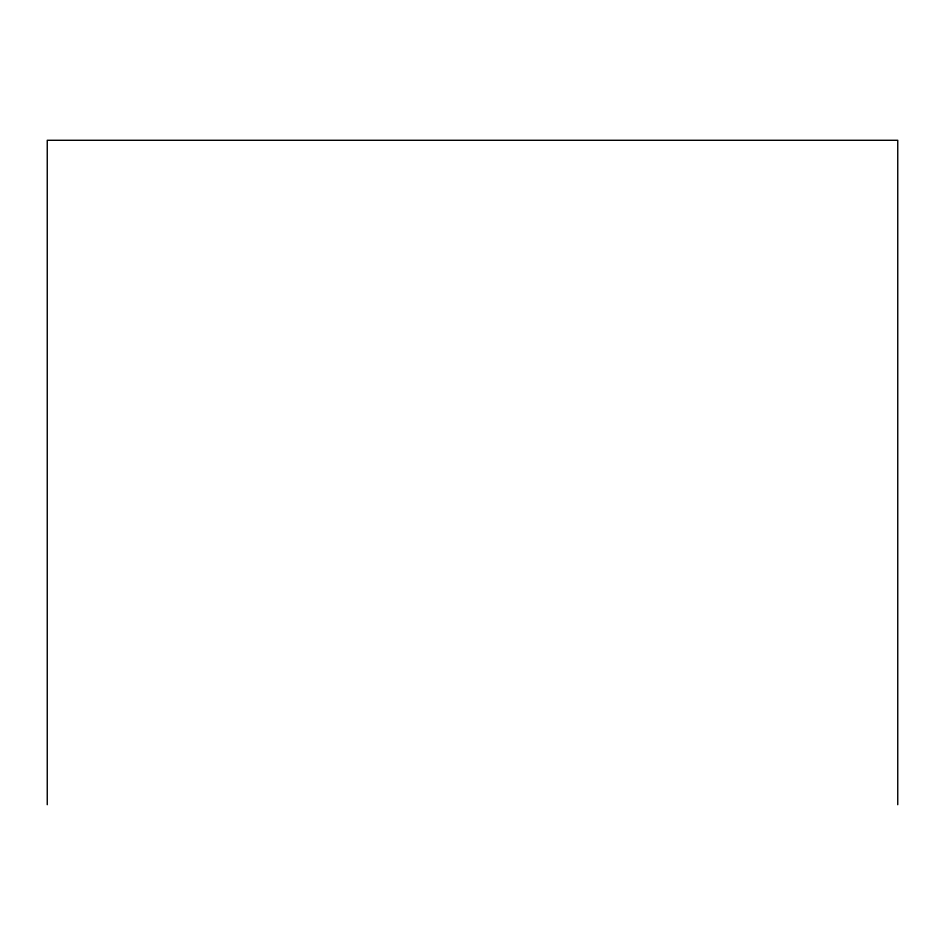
<?xml version="1.0" encoding="UTF-8"?>
<svg xmlns="http://www.w3.org/2000/svg" width="945" height="945" viewBox="0 0 945 945"><rect width="100%" height="100%" fill="white"/><g stroke="black" fill="none" stroke-linecap="round" stroke-linejoin="round"><path stroke-width="1.42" d="M897.75 804.715L897.75 140.285L47.25 140.285L47.25 804.715"/></g></svg>
